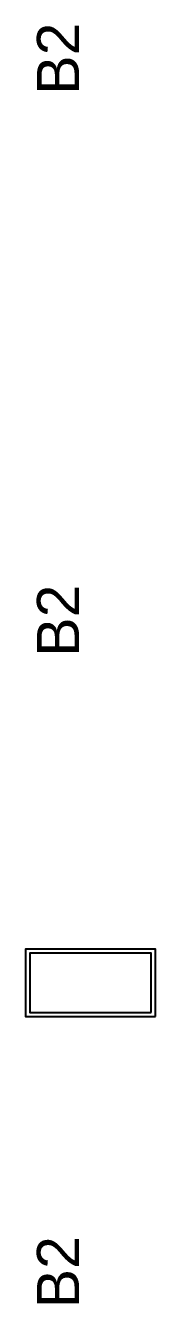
# Model space of a CAD drawing. Header units: inches. Extents: x -605 to 2991212, y -2872845 to 0.
# Drawn here: x 2834479 to 2835249, y -2303064 to -2295495 of the extents above; entities that cross this region are included whole.
import ezdxf
from ezdxf.enums import TextEntityAlignment as Align

# ---------------------------------------------------------------- set-up
doc = ezdxf.new("R2010")
doc.units = ezdxf.units.IN
doc.header["$LTSCALE"] = 600
doc.header["$MEASUREMENT"] = 0
doc.layers.add('rRCC 2', color=40, linetype='Continuous', lineweight=15)
doc.styles.get("Standard").update_dxf_attribs({"font": 'arial.ttf'})

msp = doc.modelspace()

# ---------------------------------------------------------------- linework, layer by layer
at = {"color": 6, "linetype": 'ByBlock'}
msp.add_lwpolyline([(2835249.5, -2301365), (2835249.5, -2300965), (2834479.5, -2300965), (2834479.5, -2301365)], close=True, dxfattribs=at)
at = {"color": 3, "linetype": 'ByBlock'}
msp.add_lwpolyline([(2835224.5, -2301340), (2835224.5, -2300990), (2834504.5, -2300990), (2834504.5, -2301340)], close=True, dxfattribs=at)

# ---------------------------------------------------------------- texts
at = {"layer": 'rRCC 2'}
for p in [(2834672.1, -2295691.5), (2834672.1, -2299019.8), (2834672.1, -2302878.7)]:
    msp.add_text('B2', height=250, rotation=90, dxfattribs=at).set_placement(p, align=Align.MIDDLE_CENTER)

doc.saveas('drawing.dxf')
